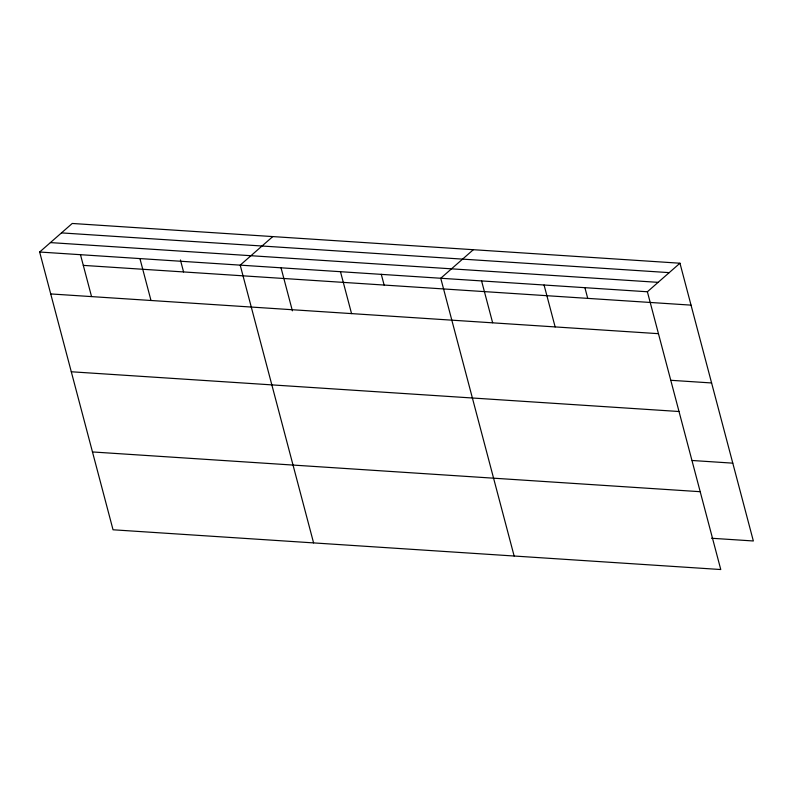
<?xml version="1.0" encoding="UTF-8"?>
<svg xmlns="http://www.w3.org/2000/svg" width="793" height="793" viewBox="0 0 793 793"><rect width="100%" height="100%" fill="white"/><g stroke="black" fill="none" stroke-linecap="round" stroke-linejoin="round"><path stroke-width="1.19" d="M679.958 263.217L647.385 291.765L720.768 569.533L113.042 529.783L39.65 252.025L72.232 223.467L679.958 263.217L753.35 540.975L711.529 538.249M272.782 236.582L240.2 265.14L313.592 542.898M473.332 249.696L440.749 278.254L514.142 556.022M61.477 232.894L669.213 272.633M50.405 242.599L658.131 282.348M39.65 252.025L647.385 291.765M83.305 265.377L691.03 305.127M50.722 293.935L658.458 333.675M671.007 380.303L711.599 382.96M71.291 371.768L679.016 411.508M692.2 460.495L732.782 463.152M92.474 451.951L700.209 491.7M584.877 287.591L587.722 298.366M544.067 285.004L555.14 326.924M481.559 280.831L492.631 322.741M381.284 274.279L384.129 285.054M340.475 271.692L351.557 313.612M281.009 267.717L292.399 310.826M180.417 259.965L183.579 271.94M139.925 258.577L150.997 300.488M80.45 254.603L91.532 296.513"/></g></svg>
